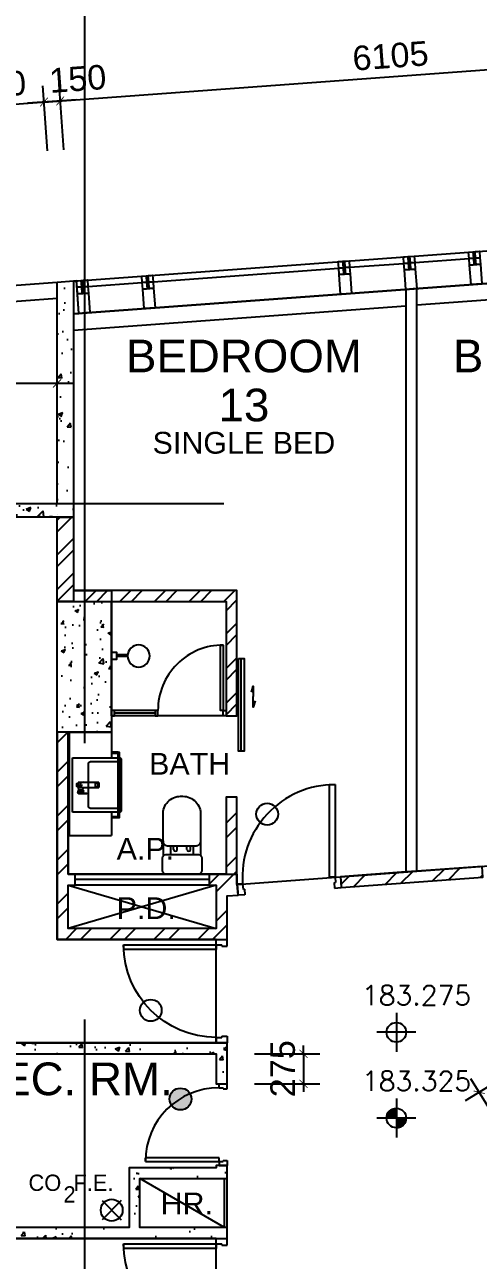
# Model space of a CAD drawing. Header units: millimetres. Extents: x -1214 to 71105, y 7230 to 56309.
# Drawn here: x 18453 to 22615, y 28500 to 39846 of the extents above; entities that cross this region are included whole.
import ezdxf
from ezdxf.enums import TextEntityAlignment as Align

# ---------------------------------------------------------------- set-up
doc = ezdxf.new("R2010")
doc.units = ezdxf.units.MM
doc.header["$MEASUREMENT"] = 0
doc.linetypes.add('CENTERX2', pattern=[101.6, 63.5, -12.7, 12.7, -12.7])
doc.layers.get('0').update_dxf_attribs({"color": 8})
doc.layers.get('Defpoints').update_dxf_attribs({"color": 8})
for name, color, linetype in [('CANOPY', 8, 'Continuous'), ('Default', 8, 'Continuous'), ('DLN032__', 8, 'Continuous'), ('DLN315__', 8, 'Continuous'), ('Door', 8, 'Continuous'), ('Dry Wall', 8, 'Continuous'), ('FS', 8, 'Continuous'), ('FSD', 8, 'Continuous'), ('GBP A.P.', 8, 'Continuous'), ('GBP Dim', 8, 'Continuous'), ('GBP Text 200', 8, 'Continuous'), ('GBP Text 250', 8, 'Continuous'), ('grid', 8, 'CENTERX2'), ('hatch', 8, 'Continuous'), ('Kerb', 8, 'Continuous'), ('LEVEL', 8, 'Continuous'), ('LP-Furn built-in', 8, 'Continuous'), ('LP-Furn built-in 2', 8, 'Continuous'), ('LP-Sanitary', 8, 'Continuous'), ('PD', 8, 'Continuous'), ('PD DOOR', 8, 'Continuous'), ('STAIR', 8, 'Continuous'), ('TEXT', 8, 'Continuous'), ('WALL-NEW', 8, 'Continuous'), ('WALL-STRUCTURE', 8, 'Continuous'), ('WINDOW', 8, 'Continuous'), ('WINDOW-MULLION', 8, 'Continuous'), ('zzz-room mix', 8, 'Continuous')]:
    doc.layers.add(name, color=color, linetype=linetype)
doc.layers.add('LP-Nonplot', color=8, linetype='Continuous', plot=False)
doc.styles.add('BH', font='arial.ttf')
doc.styles.add('ROMANS', font='romans.shx')
doc.styles.add('SWIS721LT750', font='swissl.ttf')
doc.dimstyles.new('200 GBP', dxfattribs={"dimscale": 1.5, "dimtxt": 150, "dimasz": 50, "dimexe": 100, "dimexo": 50, "dimgap": 50, "dimtad": 1, "dimdec": 0, "dimzin": 0, "dimdsep": 46, "dimtxsty": 'BH', "dimblk": 'ARCHTICK', "dimcen": 0.09, "dimdle": 100, "dimclrd": 9, "dimclre": 9, "dimclrt": 1, "dimadec": 0, "dimazin": 0, "dimtfac": 1, "dimtdec": 0, "dimtix": 1, "dimtmove": 2, "dimatfit": 3, "dimldrblk": 'ARCHTICK', "dimfxl": 300, "dimfxlon": 1, "dimtolj": 1, "dimtzin": 0, "dimarcsym": 0})
pattern_1 = [(45, (2890.7, 16720.07), (-202.0558, 202.0558), []), (45, (3025.4, 16720.07), (-202.0558, 202.0558), [])]

# ---------------------------------------------------------------- blocks, each defined once
blk = doc.blocks.new('DR1CR2')
at = {"layer": 'Door'}
for p, q in [((-50, 0), (-50, -50)), ((-50, 0), (0, 0)), ((0, 0), (0, -75)), ((-62.5, -50), (-50, -50)), ((-62.5, -50), (-62.5, -100)), ((-62.5, -100), (0, -100)), ((0, -75), (0, -100))]:
    blk.add_line(p, q, dxfattribs=at)
blk = doc.blocks.new('DR1CL2')
at = {"layer": 'Door'}
for p, q in [((50, 0), (0, 0)), ((0, 0), (0, -75)), ((50, 0), (50, -50)), ((0, -75), (0, -100)), ((62.5, -100), (0, -100)), ((62.5, -50), (50, -50)), ((62.5, -50), (62.5, -100))]:
    blk.add_line(p, q, dxfattribs=at)
blk = doc.blocks.new('DR1CD')
at = {"layer": 'Door'}
for p, q in [((0, 1), (45, 1)), ((0, 1), (0, 0)), ((45, 0), (45, 1)), ((0, 0), (45, 0))]:
    blk.add_line(p, q, dxfattribs=at)
blk = doc.blocks.new('DR1CM')
at = {"layer": 'Door'}
blk.add_arc((0, 0), 1, 0, 90, dxfattribs=at)
blk = doc.blocks.new('ELEX')
at = {"layer": 'DLN032__'}
for p, q in [((0, 0.5), (0, -0.5)), ((0.5, 0), (-0.5, 0))]:
    blk.add_line(p, q, dxfattribs=at)
blk.add_circle((0, 0), 0.25, dxfattribs=at)
at = {"layer": 'DLN032__', "style": 'ROMANS'}
blk.add_attdef('ELEX', (0.257, 0.354), '', height=0.5, dxfattribs=at)
blk = doc.blocks.new('door')
at = {"layer": 'DLN315__', "xscale": -915, "yscale": 915, "zscale": 915, "rotation": 4.0455638838921e-10}
blk.add_blockref('DR1CM', (3736, 37037), dxfattribs=at)
at = {"layer": 'DLN315__', "xscale": -1, "yscale": 915}
blk.add_blockref('DR1CD', (3736, 37037), dxfattribs=at)
at = {"layer": 'DLN315__', "xscale": -1}
for name, p in [('DR1CR2', (2771, 37037)), ('DR1CL2', (3786, 37037))]:
    blk.add_blockref(name, p, dxfattribs=at)
blk = doc.blocks.new('pln_toilet')
for p, q in [((-170, -306), (-170, -172)), ((-78, -227), (-78, -256)), ((-45, -227), (-45, -256)), ((45, -227), (45, -256)), ((78, -227), (78, -256)), ((175, -306), (175, -165))]:
    blk.add_line(p, q)
for points in [[(180, -30), (180, -149, -0.414214), (150, -179), (-150, -179, -0.414214), (-180, -149), (-180, -30, -0.414214), (-150, 0), (150, 0, -0.414214)], [(175, -306), (175, -545, -0.424695), (14, -715), (-8, -715, -0.423698), (-170, -545), (-170, -306, -0.414214), (-120, -256), (125, -256, -0.414214)]]:
    blk.add_lwpolyline(points, format="xyb", close=True)
for points in [[(-102, -256), (-102, -179)], [(103, -179), (103, -256)]]:
    blk.add_lwpolyline(points)
for centre in [(-62, -227), (61, -227)]:
    blk.add_arc(centre, 16.6, 0, 180)
blk = doc.blocks.new('SEANNOT_GROUP2')
at = {"layer": 'Default'}
blk.add_line((82, 351), (82, 318), dxfattribs=at)
blk = doc.blocks.new('SEANNOT_GROUP3')
at = {"layer": 'Default'}
blk.add_line((100, 335), (64, 335), dxfattribs=at)
blk = doc.blocks.new('ghtfdgd')
at = {"layer": 'LP-Sanitary'}
for p, q in [((79214, -115040), (79218, -114995)), ((79217, -115028), (79214, -115040)), ((79217, -115040), (79214, -115040)), ((79216, -115019), (79216, -115006)), ((79216, -115006), (79217, -115006)), ((79220, -114995), (79217, -115028)), ((79217, -115184), (79217, -115028)), ((79220, -114995), (79218, -114995)), ((79219, -115183), (79220, -114995)), ((79261, -114995), (79220, -114995)), ((79231, -114979), (79250, -114979)), ((79231, -114994), (79231, -114980)), ((79250, -114994), (79231, -114994)), ((79239, -114994), (79239, -114995)), ((79242, -114995), (79242, -114994)), ((79251, -114980), (79251, -114994)), ((79263, -114995), (79261, -114995)), ((79261, -114995), (79262, -115183)), ((79264, -115028), (79261, -114995)), ((79263, -114995), (79289, -114997)), ((79263, -114995), (79267, -115040)), ((79264, -115028), (79267, -115040)), ((79264, -115028), (79264, -115184)), ((79267, -115040), (79264, -115040)), ((79289, -115038), (79267, -115040)), ((79289, -115038), (79289, -114997)), ((79291, -115009), (79291, -115001)), ((79291, -115010), (79291, -115009)), ((79311, -115018), (79291, -115010)), ((79291, -115044), (79291, -115010)), ((79291, -115010), (79291, -115010)), ((79291, -115010), (79310, -115019)), ((79291, -115010), (79291, -115010)), ((79291, -115010), (79291, -115010)), ((79291, -115010), (79291, -115044)), ((79291, -115044), (79310, -115036)), ((79291, -115045), (79311, -115037)), ((79291, -115045), (79291, -115044)), ((79310, -115019), (79311, -115019)), ((79310, -115036), (79311, -115036)), ((79311, -115018), (79315, -115009)), ((79311, -115019), (79311, -115027)), ((79311, -115036), (79311, -115027)), ((79315, -115011), (79314, -115020)), ((79314, -115020), (79314, -115020)), ((79317, -115050), (79314, -115020)), ((79314, -115029), (79314, -115021)), ((79314, -115021), (79317, -115051)), ((79314, -115029), (79314, -115037)), ((79314, -115037), (79317, -115075)), ((79314, -115037), (79317, -115076)), ((79315, -115011), (79317, -115050)), ((79318, -115050), (79316, -115011)), ((79317, -115003), (79319, -114997)), ((79319, -115045), (79317, -115003)), ((79317, -115050), (79317, -115050)), ((79317, -115051), (79317, -115063)), ((79319, -115051), (79318, -115050)), ((79318, -115052), (79319, -115052)), ((79318, -115063), (79318, -115052)), ((79319, -114997), (79319, -114997)), ((79319, -114997), (79319, -114998)), ((79319, -114998), (79319, -114997)), ((79319, -114998), (79319, -115045)), ((79319, -115045), (79319, -115051)), ((79319, -115075), (79319, -115052)), ((79320, -115045), (79320, -114998)), ((79320, -115052), (79320, -115045)), ((79320, -115052), (79320, -115074)), ((79320, -115052), (79320, -115052)), ((79225, -115155), (79225, -115173)), ((79255, -115154), (79226, -115154)), ((79255, -115154), (79226, -115154)), ((79256, -115173), (79256, -115155)), ((79317, -115075), (79317, -115063)), ((79318, -115063), (79318, -115075)), ((79318, -115075), (79319, -115075)), ((79318, -115076), (79319, -115075)), ((79320, -115074), (79320, -115075)), ((79219, -115183), (79217, -115184)), ((79217, -115184), (79264, -115184)), ((79262, -115183), (79219, -115183)), ((79226, -115174), (79255, -115174)), ((79262, -115183), (79264, -115184))]:
    blk.add_line(p, q, dxfattribs=at)
for centre, radius, start, end in [((79241, -115019), 25, 180, 185.7425), ((79231, -114980), 0.5, 90, 180), ((79231, -114994), 0.5, 180, 270), ((79250, -114980), 0.5, 0, 90), ((79250, -114994), 0.5, 270, 0), ((79280, -115017), 20, 56.8024, 65.1654), ((79280, -115017), 20, 294.8346, 301.6128), ((79530, -115308), 390, 125.9264, 127.8836), ((79511, -115283), 358, 125.8498, 127.9825), ((79291, -115001), 0.2, 127.8526, 180), ((79227, -108854), 6156, 270.5945, 270.8156), ((79234, -109870), 5140, 270.6358, 270.8997), ((79288, -115010), 2.67, 3.1953, 9.3367), ((79291, -115045), 0.2, 180.014, 293.047), ((79302, -114993), 0.28, 69.6864, 135.2011), ((79320, -114997), 23.1, 247.1252, 247.4995), ((79339, -115104), 73.6, 112.7571, 112.8748), ((79312, -115021), 1.23, 6.0946, 11.5159), ((79309, -115037), 4.84, 5.245, 7.1928), ((79311, -115037), 2.83, 5.6454, 8.8147), ((79314, -115009), 0.822, 12.8215, 37.3786), ((79315, -115011), 2.53, 77.4972, 90.7881), ((79315, -115009), 0.509, 38.0096, 78.4052), ((84763, -116562), 5665, 164.0221, 164.0885), ((79314, -115010), 2.18, 358.6743, 36.2852), ((79318, -115051), 0.54, 62.2217, 149.6873), ((79305, -115051), 11.9, 359.6229, 2.1624), ((79317, -115050), 0.738, 359.2113, 2.9985), ((79316, -115050), 2.38, 342.3129, 353.972), ((79318, -114998), 0.689, 55.9542, 80.1325), ((79319, -114998), 0.8, 0.0065, 61.4767), ((79319, -115052), 0.688, 1.5121, 63.734), ((79313, -115075), 4.12, 356.1198, 1.3814), ((79318, -115075), 0.494, 177.6992, 295.8531), ((79319, -115075), 0.938, 181.0891, 220.2205), ((79319, -115075), 0.786, 294.1963, 0.4917)]:
    blk.add_arc(centre, radius, start, end, dxfattribs=at)
for centre, major_axis, ratio, start_param, end_param in [((79291, -115001), (0.123, -0.158), 0.834595, 2.099205, 3.141593), ((79291, -115001), (0.123, -0.158), 0.834595, 3.141593, 3.165459), ((79291, -115001), (0.2, 0), 0.870233, 1.308042, 3.141593), ((79291, -115009), (0.2, 0), 0.870251, 1.333095, 3.141593), ((79291, -115010), (0.077, 0.836), 0.04975, 4.217846, 5.325586), ((79291, -115010), (0.2, 0), 0.5, 3.141593, 4.712389), ((79291, -115044), (-0.077, 0.836), 0.04975, 2.065339, 3.17308), ((79291, -115044), (0.2, 0), 0.5, 3.141593, 4.712389), ((79302, -114993), (0.117, -0.162), 0.844851, 2.109561, 3.167674), ((79310, -115018), (-0.311, -0.737), 0.21898, 1.092037, 2.210933), ((79310, -115036), (-0.311, 0.737), 0.21898, 2.049556, 3.141593), ((79311, -115018), (-0.309, -0.738), 0.217421, 1.09135, 2.210755), ((79311, -115036), (-0.309, 0.738), 0.217421, 2.050243, 3.169648), ((79310, -115036), (-0.311, 0.737), 0.21898, 3.141593, 3.168451), ((79314, -115021), (-0.782, -0.167), 0.921627, 5.682069, 6.099643), ((79314, -115037), (0.793, 0.106), 0.789486, 3.026004, 3.133916), ((79314, -115021), (-0.794, -0.099), 0.898005, 5.760928, 6.175764), ((79314, -115037), (0.796, 0.077), 0.827125, 3.057559, 3.141593), ((79315, -115010), (0.173, 0.708), 0.018166, 0.444134, 0.918054), ((79315, -115010), (0.412, 0.321), 0.549065, 0.513637, 1.195391), ((79316, -115011), (-0.499, -0.026), 0.868619, 4.118709, 5.82428), ((79317, -115004), (0.961, -0.275), 0.902908, 1.271288, 1.565184), ((79318, -115051), (-0.5, -0.016), 0.857677, 4.139605, 5.842177), ((79318, -115051), (-0.5, -0.02), 0.273668, 4.356492, 6.23412), ((79318, -114998), (-0.211, -0.772), 0.117484, 2.694436, 3.141054), ((79318, -114998), (-0.382, -0.703), 0.237912, 2.705017, 3.14394), ((79319, -114998), (-0.8, 0), 0.876594, 3.141494, 4.164132), ((79319, -114998), (-0.382, -0.703), 0.237912, 2.705017, 3.141091), ((79319, -115045), (-0.8, 0), 0.876594, 3.141494, 4.164132), ((79226, -115155), (1, 0), 0.890286, 1.570796, 3.141593), ((79226, -115155), (-1, 0), 0.992546, 4.712389, 6.283185), ((79255, -115155), (1, 0), 0.890286, 0, 1.570796), ((79255, -115155), (-1, 0), 0.992546, 3.141593, 4.712389), ((79318, -115063), (-0.5, 0), 0.5, 0.054498, 1.448623), ((79318, -115075), (-0.494, 0.079), 0.969108, 0.192451, 2.070079), ((79226, -115173), (1, 0), 0.992546, 3.141593, 4.712389), ((79255, -115173), (1, 0), 0.992546, 4.712389, 6.283185)]:
    blk.add_ellipse(centre, major_axis=major_axis, ratio=ratio, start_param=start_param, end_param=end_param, dxfattribs=at)
for points, knots in [([(79291, -115001), (79291, -115001), (79291, -115001), (79291, -115001), (79291, -115001), (79291, -115001), (79291, -115002), (79291, -115003), (79291, -115004), (79291, -115005), (79291, -115006), (79291, -115008), (79291, -115009)], [0, 0, 0, 0, 0.02306, 0.02306, 0.02306, 0.115301, 0.115301, 0.115301, 0.484264, 0.484264, 0.484264, 1, 1, 1, 1]), ([(79291, -115010), (79291, -115010), (79291, -115010), (79291, -115010), (79291, -115010), (79291, -115010)], [0, 0, 0, 0, 0.5, 0.5, 1, 1, 1, 1]), ([(79302, -114993), (79302, -114993), (79302, -114993), (79303, -114993), (79305, -114994), (79308, -114994), (79310, -114995), (79313, -114996), (79316, -114997), (79319, -114997)], [0, 0, 0, 0, 0.051688, 0.051688, 0.051688, 0.494848, 0.494848, 0.494848, 1, 1, 1, 1]), ([(79314, -115020), (79314, -115020), (79313, -115020), (79313, -115020), (79313, -115019), (79313, -115019), (79312, -115019), (79312, -115018), (79311, -115018), (79311, -115018)], [0, 0, 0, 0, 0.25, 0.25, 0.5, 0.5, 0.75, 0.75, 1, 1, 1, 1]), ([(79311, -115019), (79311, -115019), (79311, -115019), (79312, -115019), (79312, -115020), (79313, -115020), (79313, -115020), (79313, -115021), (79313, -115021), (79313, -115021)], [0, 0, 0, 0, 0.25, 0.25, 0.5, 0.5, 0.75, 0.75, 1, 1, 1, 1]), ([(79311, -115036), (79311, -115036), (79311, -115036), (79312, -115036), (79312, -115036), (79313, -115036), (79313, -115036), (79313, -115036), (79313, -115037), (79313, -115037)], [0, 0, 0, 0, 0.25, 0.25, 0.5, 0.5, 0.75, 0.75, 1, 1, 1, 1]), ([(79311, -115037), (79311, -115036), (79311, -115036), (79312, -115036), (79312, -115036), (79312, -115036), (79313, -115036), (79313, -115036), (79313, -115036), (79313, -115036), (79313, -115036), (79313, -115037), (79313, -115037), (79313, -115037)], [0, 0, 0, 0, 0.124812, 0.2213171, 0.3092796, 0.3899271, 0.4711589, 0.5451559, 0.6166529, 0.6889172, 0.7974179, 0.8896188, 0.9816515, 0.9816515, 0.9816515, 0.9816515]), ([(79317, -115003), (79317, -115003), (79317, -115003), (79317, -115004), (79317, -115005), (79316, -115006), (79316, -115007), (79316, -115008), (79315, -115008), (79315, -115009)], [0, 0, 0, 0, 0.131954, 0.131954, 0.131954, 0.659772, 0.659772, 0.659772, 1, 1, 1, 1]), ([(79315, -115009), (79315, -115009), (79315, -115009), (79315, -115009), (79315, -115009), (79315, -115009), (79315, -115009), (79315, -115009)], [0, 0, 0, 0, 0.25, 0.25, 0.5, 0.5, 1, 1, 1, 1]), ([(79315, -115009), (79315, -115009), (79315, -115009), (79315, -115009), (79315, -115009), (79315, -115009)], [0, 0, 0, 0, 0.5, 0.5, 1, 1, 1, 1]), ([(79315, -115009), (79315, -115009), (79315, -115009), (79315, -115010), (79315, -115010), (79315, -115010), (79315, -115010), (79315, -115010), (79315, -115010), (79315, -115010), (79315, -115010), (79315, -115011), (79315, -115011), (79315, -115011)], [0, 0, 0, 0, 0.125, 0.125, 0.25, 0.25, 0.375, 0.375, 0.5, 0.5, 0.75, 0.75, 1, 1, 1, 1]), ([(79319, -114997), (79319, -114998), (79319, -114998), (79319, -114998), (79318, -114999), (79318, -115000), (79318, -115001), (79317, -115002), (79317, -115002), (79317, -115003)], [0, 0, 0, 0, 0.095324, 0.095324, 0.095324, 0.707603, 0.707603, 0.707603, 1, 1, 1, 1]), ([(79317, -115050), (79317, -115050), (79317, -115051), (79317, -115051), (79317, -115051), (79317, -115051), (79317, -115051), (79317, -115051)], [0, 0, 0, 0, 0.25, 0.25, 0.5, 0.5, 1, 1, 1, 1]), ([(79317, -115051), (79317, -115051), (79317, -115052), (79317, -115052), (79318, -115052), (79318, -115052)], [0, 0, 0, 0, 0.5, 0.5, 1, 1, 1, 1]), ([(79318, -115052), (79318, -115052), (79318, -115052), (79318, -115051), (79318, -115051), (79318, -115051), (79318, -115051), (79318, -115051), (79318, -115051), (79318, -115051)], [0, 0, 0, 0, 0.25, 0.25, 0.5, 0.5, 0.75, 0.75, 1, 1, 1, 1]), ([(79319, -115051), (79319, -115051), (79319, -115051), (79319, -115051), (79319, -115051), (79319, -115051), (79319, -115051), (79319, -115051), (79319, -115051), (79319, -115051), (79319, -115051), (79319, -115051), (79319, -115051), (79319, -115051), (79319, -115051), (79319, -115052), (79319, -115052), (79319, -115052), (79319, -115052), (79319, -115052), (79319, -115052), (79319, -115052), (79319, -115052), (79319, -115052), (79319, -115052), (79319, -115052), (79319, -115052), (79319, -115052), (79319, -115052), (79319, -115052), (79319, -115052)], [0, 0, 0, 0, 0.000034, 0.000034, 0.000034, 0.03445, 0.03445, 0.03445, 0.175251, 0.175251, 0.175251, 0.317196, 0.317196, 0.317196, 0.479622, 0.479622, 0.479622, 0.662074, 0.662074, 0.662074, 0.829132, 0.829132, 0.829132, 0.958486, 0.958486, 0.958486, 0.999966, 0.999966, 0.999966, 1, 1, 1, 1]), ([(79320, -115052), (79320, -115052), (79320, -115052), (79320, -115052), (79320, -115052), (79319, -115052), (79319, -115052), (79319, -115052), (79319, -115052), (79319, -115052)], [0, 0, 0, 0, 0.25, 0.25, 0.5, 0.5, 0.75, 0.75, 1, 1, 1, 1]), ([(79317, -115075), (79317, -115075), (79317, -115075), (79317, -115075), (79318, -115075), (79318, -115075)], [0, 0, 0, 0, 0.5, 0.5, 1, 1, 1, 1]), ([(79320, -115074), (79320, -115074), (79320, -115075), (79320, -115075), (79320, -115075), (79319, -115075), (79319, -115075), (79319, -115075), (79319, -115075), (79319, -115075)], [0, 0, 0, 0, 0.25, 0.25, 0.5, 0.5, 0.75, 0.75, 1, 1, 1, 1]), ([(79319, -115075), (79319, -115075), (79319, -115075), (79319, -115075), (79319, -115075), (79319, -115075), (79319, -115075), (79319, -115075), (79319, -115075), (79319, -115075), (79319, -115075), (79319, -115075), (79319, -115075), (79319, -115075), (79319, -115075), (79319, -115075), (79319, -115075), (79319, -115075), (79319, -115075)], [0.3296223, 0.3296223, 0.3296223, 0.3296223, 0.4796217, 0.4796217, 0.4796217, 0.6620737, 0.6620737, 0.6620737, 0.829132, 0.829132, 0.829132, 0.9584856, 0.9584856, 0.9584856, 0.9999655, 0.9999655, 0.9999655, 1, 1, 1, 1])]:
    blk.add_open_spline(points, degree=3, knots=knots, dxfattribs=at)
for points, degree in [([(79302, -114993), (79302, -114993), (79302, -114993), (79302, -114993)], 3), ([(79319, -114997), (79316, -114997), (79311, -114995), (79302, -114993)], 3), ([(79314, -115029), (79313, -115028), (79313, -115028), (79312, -115027), (79311, -115027), (79311, -115027)], 5), ([(79318, -115076), (79318, -115076), (79318, -115076), (79318, -115076)], 3)]:
    blk.add_open_spline(points, degree=degree, dxfattribs=at)
at = {"layer": 'LP-Nonplot'}
for name in ['SEANNOT_GROUP3', 'SEANNOT_GROUP2']:
    blk.add_blockref(name, (79159, -115352), dxfattribs=at)
blk = doc.blocks.new('SINK')
at = {"layer": 'LP-Sanitary'}
blk.add_line((-74937, -44774), (-75437, -44774), dxfattribs=at)
blk.add_lwpolyline([(-75437, -44774), (-75437, -45203, 0.414214), (-75417, -45223), (-74957, -45223, 0.414214), (-74937, -45203), (-74937, -44774)], format="xyb", dxfattribs=at)
blk.add_lwpolyline([(-75402, -44941), (-75402, -45183, 0.414117), (-75382, -45203), (-74992, -45203, 0.41431), (-74972, -45183), (-74972, -44941, 0.414117), (-74992, -44921), (-75382, -44921, 0.41431)], format="xyb", close=True, dxfattribs=at)
at = {"layer": 'LP-Furn built-in'}
blk.add_blockref('ghtfdgd', (-154427, 70168), dxfattribs=at)
blk = doc.blocks.new('pln_sink 1100x380')
at = {"ltscale": 1000}
for p, q in [((0, 0), (400, 0)), ((400, 0), (400, -235)), ((460, -185), (400, -185)), ((460, -195), (400, -195)), ((400, -735), (400, -950)), ((460, -777), (400, -777)), ((460, -787), (400, -787)), ((0, -950), (400, -950))]:
    blk.add_line(p, q, dxfattribs=at)
for points in [[(10, -950), (10, 0), (0, 0), (0, -950), (10, -950)], [(10, 0), (10, -950), (0, -950), (0, 0), (10, 0)]]:
    blk.add_lwpolyline(points, dxfattribs=at)
at = {"ltscale": 200}
blk.add_lwpolyline([(460, -185), (468, -185), (468, -787), (460, -787)], close=True, dxfattribs=at)
at = {"layer": 'LP-Furn built-in', "extrusion": (0, 0, -1), "zscale": -1, "rotation": 270}
blk.add_blockref('SINK', (44734, -75672), dxfattribs=at)
blk = doc.blocks.new('pln_shower head')
at = {"ltscale": 100}
for points in [[(101, 9), (200, 9)], [(101, -6), (200, -6)]]:
    blk.add_lwpolyline(points, dxfattribs=at)
at = {"ltscale": 0.5}
blk.add_lwpolyline([(248, 30), (248, -30), (200, -30), (200, 30)], close=True, dxfattribs=at)
at = {"ltscale": 100}
blk.add_circle((0, 0), 102, dxfattribs=at)
blk = doc.blocks.new('A$C65CE4B9A')
at = {"layer": 'grid', "ltscale": 200}
for p, q in [((-50000, 10500), (-50000, -20450)), ((-66500, 0), (0, 0)), ((-66500, -6750), (0, -6750))]:
    blk.add_line(p, q, dxfattribs=at)
blk = doc.blocks.new('_ArchTick')
at = {"color": 0, "const_width": 0.1}
blk.add_lwpolyline([(0.5, 0.5), (-0.5, -0.5)], dxfattribs=at)
blk = doc.blocks.new('*D76')
at = {"layer": 'Defpoints', "color": 0, "transparency": 16777216}
for p in [(14825, 36553), (14825, 35598), (18750, 35623)]:
    blk.add_point(p, dxfattribs=at)
at = {"layer": 'GBP Dim', "color": 9, "lineweight": -2, "transparency": 16777216}
for p, q in [((14825, 36103), (14825, 36703)), ((18750, 36103), (18750, 36703)), ((18900, 36553), (14675, 36553))]:
    blk.add_line(p, q, dxfattribs=at)
at = {"layer": 'GBP Dim', "color": 9, "lineweight": -2, "transparency": 16777216, "xscale": 75, "yscale": 75, "zscale": 75, "rotation": 180}
blk.add_blockref('_ArchTick', (14825, 36553), dxfattribs=at)
at = {"layer": 'GBP Dim', "color": 9, "lineweight": -2, "transparency": 16777216, "xscale": 75, "yscale": 75, "zscale": 75}
blk.add_blockref('_ArchTick', (18750, 36553), dxfattribs=at)
at = {"layer": 'GBP Dim', "transparency": 16777216, "insert": (16787, 36743), "char_height": 225, "attachment_point": 5, "style": 'BH'}
blk.add_mtext('\\A1;3925', dxfattribs=at)
blk = doc.blocks.new('*D80')
at = {"layer": 'Defpoints', "color": 0, "transparency": 16777216}
for p in [(23299, 30459), (24719, 28150), (24042, 27734)]:
    blk.add_point(p, dxfattribs=at)
at = {"layer": 'GBP Dim', "color": 9, "lineweight": -2, "transparency": 16777216}
for p, q in [((23006, 30278), (22495, 29964)), ((22544, 30170), (24121, 27606)), ((24426, 27970), (23915, 27655))]:
    blk.add_line(p, q, dxfattribs=at)
at = {"layer": 'GBP Dim', "color": 9, "lineweight": -2, "transparency": 16777216, "xscale": 75, "yscale": 75, "zscale": 75}
for p, rotation in [((22623, 30043), 121.5887666786611), ((24042, 27734), 301.5887666786611)]:
    blk.add_blockref('_ArchTick', p, dxfattribs=dict(at, rotation=rotation))
at = {"layer": 'GBP Dim', "transparency": 16777216, "insert": (23494, 28988), "char_height": 225, "attachment_point": 5, "rotation": 301.5888, "style": 'BH'}
blk.add_mtext('\\A1;2710', dxfattribs=at)
blk = doc.blocks.new('*D87')
at = {"layer": 'Defpoints', "color": 0, "transparency": 16777216}
for p in [(18629, 39136), (18761, 37332), (17764, 37259)]:
    blk.add_point(p, dxfattribs=at)
at = {"layer": 'GBP Dim', "color": 9, "lineweight": -2, "transparency": 16777216}
for p, q in [((18662, 38687), (18618, 39286)), ((17482, 39052), (18778, 39147)), ((17664, 38614), (17620, 39213))]:
    blk.add_line(p, q, dxfattribs=at)
at = {"layer": 'GBP Dim', "color": 9, "lineweight": -2, "transparency": 16777216, "xscale": 75, "yscale": 75, "zscale": 75}
for p, rotation in [((18629, 39136), 4.194182783265727), ((17631, 39063), 184.1941827832657)]:
    blk.add_blockref('_ArchTick', p, dxfattribs=dict(at, rotation=rotation))
at = {"layer": 'GBP Dim', "transparency": 16777216, "insert": (18116, 39289), "char_height": 225, "attachment_point": 5, "rotation": 4.1942, "style": 'BH'}
blk.add_mtext('\\A1;1000', dxfattribs=at)
blk = doc.blocks.new('*D88')
at = {"layer": 'Defpoints', "color": 0, "transparency": 16777216}
for p in [(24868, 39594), (24963, 38288), (18911, 37343)]:
    blk.add_point(p, dxfattribs=at)
at = {"layer": 'GBP Dim', "color": 9, "lineweight": -2, "transparency": 16777216}
for p, q in [((24901, 39145), (24857, 39743)), ((18629, 39136), (25017, 39605)), ((18812, 38698), (18768, 39297))]:
    blk.add_line(p, q, dxfattribs=at)
at = {"layer": 'GBP Dim', "color": 9, "lineweight": -2, "transparency": 16777216, "xscale": 75, "yscale": 75, "zscale": 75}
for p, rotation in [((24868, 39594), 4.194182783265727), ((18779, 39147), 184.1941827832657)]:
    blk.add_blockref('_ArchTick', p, dxfattribs=dict(at, rotation=rotation))
at = {"layer": 'GBP Dim', "transparency": 16777216, "insert": (21809, 39560), "char_height": 225, "attachment_point": 5, "rotation": 4.1942, "style": 'BH'}
blk.add_mtext('\\A1;6105', dxfattribs=at)
blk = doc.blocks.new('*D158')
at = {"layer": 'Defpoints', "color": 0, "transparency": 16777216}
for p in [(22000, 42790), (22000, 37921), (18825, 34550)]:
    blk.add_point(p, dxfattribs=at)
at = {"layer": 'GBP Dim', "color": 9, "lineweight": -2, "transparency": 16777216}
for p, q in [((18825, 42340), (18825, 42940)), ((22000, 42340), (22000, 42940)), ((18675, 42790), (22150, 42790))]:
    blk.add_line(p, q, dxfattribs=at)
at = {"layer": 'GBP Dim', "color": 9, "lineweight": -2, "transparency": 16777216, "xscale": 75, "yscale": 75, "zscale": 75, "rotation": 180}
blk.add_blockref('_ArchTick', (18825, 42790), dxfattribs=at)
at = {"layer": 'GBP Dim', "color": 9, "lineweight": -2, "transparency": 16777216, "xscale": 75, "yscale": 75, "zscale": 75}
blk.add_blockref('_ArchTick', (22000, 42790), dxfattribs=at)
at = {"layer": 'GBP Dim', "transparency": 16777216, "insert": (20413, 42980), "char_height": 225, "attachment_point": 5, "style": 'BH'}
blk.add_mtext('\\A1;3175', dxfattribs=at)
blk = doc.blocks.new('*D159')
at = {"layer": 'Defpoints', "color": 0, "transparency": 16777216}
for p in [(25000, 42790), (22000, 37921), (25000, 37639)]:
    blk.add_point(p, dxfattribs=at)
at = {"layer": 'GBP Dim', "color": 9, "lineweight": -2, "transparency": 16777216}
for p, q in [((22000, 42340), (22000, 42940)), ((25000, 42340), (25000, 42940)), ((21850, 42790), (25150, 42790))]:
    blk.add_line(p, q, dxfattribs=at)
at = {"layer": 'GBP Dim', "color": 9, "lineweight": -2, "transparency": 16777216, "xscale": 75, "yscale": 75, "zscale": 75, "rotation": 180}
blk.add_blockref('_ArchTick', (22000, 42790), dxfattribs=at)
at = {"layer": 'GBP Dim', "color": 9, "lineweight": -2, "transparency": 16777216, "xscale": 75, "yscale": 75, "zscale": 75}
blk.add_blockref('_ArchTick', (25000, 42790), dxfattribs=at)
at = {"layer": 'GBP Dim', "transparency": 16777216, "insert": (23500, 42980), "char_height": 225, "attachment_point": 5, "style": 'BH'}
blk.add_mtext('\\A1;3000', dxfattribs=at)
blk = doc.blocks.new('*D173')
at = {"layer": 'Defpoints', "color": 0, "transparency": 16777216}
for p in [(20310, 30396), (20310, 30121), (21011, 30121)]:
    blk.add_point(p, dxfattribs=at)
at = {"layer": 'GBP Dim', "color": 9, "lineweight": -2, "transparency": 16777216}
for p, q in [((21011, 30396), (21011, 30471)), ((20561, 30396), (21161, 30396)), ((21011, 30396), (21011, 30121)), ((20561, 30121), (21161, 30121)), ((21011, 30121), (21011, 30046))]:
    blk.add_line(p, q, dxfattribs=at)
at = {"layer": 'GBP Dim', "color": 9, "lineweight": -2, "transparency": 16777216, "xscale": 75, "yscale": 75, "zscale": 75}
for p, rotation in [((21011, 30396), 270), ((21011, 30121), 90)]:
    blk.add_blockref('_ArchTick', p, dxfattribs=dict(at, rotation=rotation))
at = {"layer": 'GBP Dim', "transparency": 16777216, "insert": (20821, 30259), "char_height": 225, "attachment_point": 5, "rotation": 90, "style": 'BH'}
blk.add_mtext('\\A1;275', dxfattribs=at)
blk = doc.blocks.new('CURTAIN WALL')
at = {"layer": 'WINDOW-MULLION', "ltscale": 100}
blk.add_line((-10, 300), (10, 300), dxfattribs=at)
for points in [[(-50, 300), (-10, 300), (-10, 240), (-50, 240), (-50, 300)], [(-50, 240), (-10, 240), (-10, 180), (-50, 180), (-50, 240)], [(10, 300), (50, 300), (50, 240), (10, 240), (10, 300)], [(10, 240), (50, 240), (50, 180), (10, 180), (10, 240)]]:
    blk.add_lwpolyline(points, dxfattribs=at)
at = {"layer": 'WINDOW-MULLION'}
blk.add_lwpolyline([(-50, 180), (50, 180), (50, 0), (-50, 0)], close=True, dxfattribs=at)
blk = doc.blocks.new('*D256')
at = {"layer": 'Defpoints', "color": 0, "transparency": 16777216}
for p in [(18629, 39136), (18761, 37332), (18911, 37343)]:
    blk.add_point(p, dxfattribs=at)
at = {"layer": 'GBP Dim', "color": 9, "lineweight": -2, "transparency": 16777216}
for p, q in [((18662, 38687), (18618, 39286)), ((18812, 38698), (18768, 39297)), ((18928, 39158), (18479, 39125))]:
    blk.add_line(p, q, dxfattribs=at)
at = {"layer": 'GBP Dim', "color": 9, "lineweight": -2, "transparency": 16777216, "xscale": 75, "yscale": 75, "zscale": 75}
for p, rotation in [((18629, 39136), 184.1941827854843), ((18779, 39147), 4.194182785484278)]:
    blk.add_blockref('_ArchTick', p, dxfattribs=dict(at, rotation=rotation))
at = {"layer": 'GBP Dim', "transparency": 16777216, "insert": (18939, 39349), "char_height": 225, "attachment_point": 5, "rotation": 4.1942, "style": 'BH'}
blk.add_mtext('\\A1;150', dxfattribs=at)

msp = doc.modelspace()

# ---------------------------------------------------------------- hatches: boundary and pattern name
at = {"layer": 'CANOPY'}
h = msp.add_hatch(dxfattribs=at)
h.set_pattern_fill('ANSI31', color=256, style=0)
h.set_pattern_definition([(45, (16872.6444, -3533.40317), (-0.08838834765, 0.08838834765), [])])
h.paths.add_polyline_path([(21953.2, 29806.1), (21863.2, 29806.1), (21863.2, 29716.1, 0.4142136)])
h.paths.add_polyline_path([(21863.2, 29896.1, 0.4142136), (21773.2, 29806.1), (21863.2, 29806.1)])
at = {"layer": 'FSD'}
h = msp.add_hatch(color=256, dxfattribs=at)
h.dxf.hatch_style = 1
edge = h.paths.add_edge_path()
edge.add_arc((19881.8, 29980.9), 100, 0, 360)
at = {"layer": 'hatch'}
h = msp.add_hatch(dxfattribs=at)
h.set_pattern_fill('AR-CONC', color=256, scale=60, style=0)
h.set_pattern_definition([(50, (-579051.98, 745630.23), (430.35611, -37.65128), [45, -495]), (355, (-579052, 745630.23), (-83.2508, 451.31528), [36, -396]), (100.4514, (-579016.1, 745627.1), (347.10563, 413.66373), [38.24411, -420.68527]), (46.1842, (-579052, 745750.23), (640.34463, -99.3114), [67.5, -742.5]), (96.6356, (-578998.6, 745741.96), (560.79762, 584.47072), [57.36617, -631.0278]), (351.1842, (-579052, 745750.23), (560.79717, 584.47116), [54, -594]), (21, (-578991.98, 745720.23), (358.14423, -241.57133), [45, -495]), (326, (-578992, 745720.23), (145.9892, 435.09003), [36, -396]), (71.4514, (-578962.13, 745700.1), (504.13358, 193.5183), [38.24411, -420.68527]), (37.5, (-579051.98, 745630.23), (7.295913, 199.736312), [0, -391.2, 0, -402, 0, -397.5]), (7.5, (-579051.98, 745630.23), (157.84172, 236.647027), [0, -229.2, 0, -382.2, 0, -151.5]), (327.5, (-579185.78, 745630.23), (320.293462, -13.532923), [0, -150, 0, -468, 0, -621]), (317.5, (-579245.78, 745630.23), (349.9117, 60.06299), [0, -195, 0, -310.8, 0, -441])])
h.paths.add_polyline_path([(18750, 37481.9), (18899.9, 37492.9), (18899.9, 35450), (18900, 35450), (18900, 35324.9), (18750, 35324.9), (17700, 35324.9), (17700, 35449.9), (18750, 35449.9)])
h = msp.add_hatch(dxfattribs=at)
h.set_pattern_fill('ANSI32', color=256, scale=600, style=0)
h.paths.add_polyline_path([(18750, 35325), (18900, 35325), (18900, 34550), (18750, 34550)])
h = msp.add_hatch(dxfattribs=at)
h.set_pattern_fill('ANSI32', color=256, scale=600, style=0)
h.set_pattern_definition([(45, (323672.64, -85897.09), (-159.09903, 159.09903), []), (45, (323778.7, -85897.09), (-159.09903, 159.09903), [])])
edge = h.paths.add_edge_path()
edge.add_line((18900, 34550), (20300, 34550))
edge.add_line((20300, 34550), (20300, 33500))
edge.add_line((20300, 33500), (20400, 33500))
edge.add_line((20400, 33500), (20400, 34650))
edge.add_line((20400, 34650), (18900, 34650))
edge.add_line((18900, 34650), (18900, 34550))
h = msp.add_hatch(dxfattribs=at)
h.set_pattern_fill('AR-CONC', color=256, scale=2, style=0)
h.set_pattern_definition([(50, (-576161.28, 762350.3), (364.36934, -31.87817), [38.1, -419.1]), (355, (-576161.28, 762350.3), (-70.48565, 382.11329), [30.48, -335.28]), (100.451, (-576130.9, 762347.65), (293.885, 350.23338), [32.38, -356.18]), (46.1842, (-576161.3, 762451.9), (542.15808, -84.08466), [57.15, -628.65]), (96.6356, (-576116.1, 762444.9), (474.80847, 494.8511), [48.57, -534.27]), (351.184, (-576161.3, 762451.9), (474.8092, 494.85024), [45.72, -502.92]), (21, (-576110.48, 762426.5), (303.22976, -204.53104), [38.1, -419.1]), (326, (-576110.48, 762426.5), (123.60406, 368.37593), [30.48, -335.28]), (71.4514, (-576085.2, 762409.46), (426.83298, 163.84572), [32.38, -356.18]), (37.5, (-576161.28, 762350.3), (6.177207, 169.110078), [0, -331.216, 0, -340.36, 0, -336.55]), (7.5, (-576161.28, 762350.3), (133.639325, 200.36115), [0, -194.056, 0, -323.596, 0, -128.27]), (327.5, (-576274.56, 762350.3), (271.18119, -11.457488), [0, -127, 0, -396.24, 0, -525.78]), (317.5, (-576325.36, 762350.3), (296.25836, 50.85298), [0, -165.1, 0, -263.144, 0, -373.38])])
h.paths.add_polyline_path([(19250, 33350), (18750, 33350), (18750, 34550), (19250, 34550)])
h = msp.add_hatch(dxfattribs=at)
h.set_pattern_fill('ANSI32', color=256, scale=30, style=0)
h.set_pattern_definition(pattern_1)
h.paths.add_polyline_path([(20300, 32046.2), (20145.3, 32046.2), (20145.3, 31946.2), (20210, 31946.2), (20210, 31546.2), (18850, 31546.2), (18850, 31946.2), (18914.8, 31946.2), (18914.8, 32046.2), (18850, 32046.2), (18850, 33350), (18750, 33350), (18750, 31446.2), (20310, 31446.2), (20310, 31845.4), (20409.9, 31852.7), (20402.5, 31952.5), (20400, 31952.3), (20400, 32751.9), (20300, 32751.9)])
h = msp.add_hatch(dxfattribs=at)
h.set_pattern_fill('ANSI32', color=256, scale=30, style=0)
h.set_pattern_definition(pattern_1)
h.paths.add_polyline_path([(22050, 32073.3), (21350, 32021.9), (21356.4, 31922.1), (22657.3, 32017.5), (22650, 32117.3), (22050, 32073.3)])
h = msp.add_hatch(dxfattribs=at)
h.set_pattern_fill('AR-CONC', color=256, scale=60, angle=0.00004, style=0)
h.set_pattern_definition([(50.00004, (323672.64, -85897.2), (430.35614, -37.65097), [45, -495]), (355.00004, (323672.64, -85897.2), (-83.2511, 451.3152), [36, -396]), (100.45149, (323708.5, -85900.32), (347.105, 413.66425), [38.2441, -420.68527]), (46.18424, (323672.64, -85777.2), (640.3449, -99.3111), [67.5, -742.5]), (96.63568, (323726, -85785.46), (560.7967, 584.4716), [57.3662, -631.0283]), (351.1842, (323672.64, -85777.2), (560.7967, 584.4716), [54, -594]), (21.00004, (323732.64, -85807.2), (358.1444, -241.57107), [45, -495]), (326.00004, (323732.64, -85807.2), (145.9889, 435.09013), [36, -396]), (71.45149, (323762.5, -85827.3), (504.1333, 193.51906), [38.2441, -420.68527]), (37.50004, (323672.64, -85897.19), (7.29577, 199.73632), [0, -391.2, 0, -402, 0, -397.5]), (7.50004, (323672.64, -85897.19), (157.84155, 236.64714), [0, -229.2, 0, -382.2, 0, -151.5]), (327.50004, (323538.84, -85897.19), (320.29347, -13.53269), [0, -150, 0, -468, 0, -621]), (317.50004, (323478.84, -85897.19), (349.91166, 60.06324), [0, -195, 0, -310.8, 0, -441])])
h.paths.add_polyline_path([(20310, 30496.2), (17575, 30496.2), (17575, 30596.2), (17475, 30596.2), (17475, 28800), (17312.5, 28800), (17312.5, 28700), (20310, 28700), (20310, 28800), (17575, 28800), (17575, 30396.2), (20210, 30396.2), (20213.8, 30121.2), (20313.8, 30121.2)])
h = msp.add_hatch(dxfattribs=at)
h.set_pattern_fill('AR-CONC', color=256, scale=50, style=0)
h.set_pattern_definition([(50, (323672.64, -85897.1), (358.6301, -31.37607), [37.5, -412.5]), (355, (323672.64, -85897.1), (-69.37567, 376.09607), [30, -330]), (100.45144, (323702.53, -85899.7), (289.25442, 344.72), [31.8701, -350.57106]), (46.1842, (323672.64, -85797.1), (533.62067, -82.75964), [56.25, -618.75]), (96.63564, (323717.1, -85804), (467.331, 487.0593), [47.8052, -525.8569]), (351.18416, (323672.64, -85797.1), (467.331, 487.0593), [45, -495]), (21, (323722.64, -85822.1), (298.45353, -201.30945), [37.5, -412.5]), (326, (323722.64, -85822.1), (121.65767, 362.57502), [30, -330]), (71.45144, (323747.5, -85838.86), (420.1112, 161.26558), [31.8701, -350.57106]), (37.5, (323672.64, -85897.09), (6.07993, 166.446927), [0, -326, 0, -335, 0, -331.25]), (7.5, (323672.64, -85897.09), (131.53477, 197.20586), [0, -191, 0, -318.5, 0, -126.25]), (327.5, (323561.14, -85897.09), (266.91122, -11.277436), [0, -125, 0, -390, 0, -517.5]), (317.5, (323511.14, -85897.09), (291.59308, 50.05249), [0, -162.5, 0, -259, 0, -367.5])])
h.paths.add_polyline_path([(20313.8, 29371.2), (20213.8, 29371.2), (20210, 29350), (19410, 29350), (19410, 28800), (19510, 28800), (19510, 29250), (20310, 29250)])

# ---------------------------------------------------------------- linework, layer by layer
at = {"layer": 'Door'}
msp.add_lwpolyline([(21300.1, 32868.3, 0.4358202), (20452.4, 31956.1)], format="xyb", dxfattribs=at)
msp.add_lwpolyline([(21300.1, 32868.3), (21300.1, 32018.3), (21250.1, 32018.3), (21250.1, 32868.3), (21300.1, 32868.3)], dxfattribs=at)
at = {"layer": 'Dry Wall'}
msp.add_lwpolyline([(21950, 32065.9), (22050, 32073.3), (22050, 37423.1), (21950, 37415.7)], close=True, dxfattribs=at)
at = {"layer": 'FS'}
for points in [[(20285, 28800), (19510, 29250)], [(20285, 28800), (20285, 29250)], [(20310, 28800), (20310, 29250)]]:
    msp.add_lwpolyline(points, dxfattribs=at)
at = {"layer": 'FSD'}
for points in [[(19339.1, 29048.5), (19162.3, 28871.7)], [(19162.3, 29048.5), (19339.1, 28871.7)]]:
    msp.add_lwpolyline(points, dxfattribs=at)
for centre in [(20677.5, 32596.9), (19609, 30795.1), (19881.8, 29980.9), (19250.7, 28960.1)]:
    msp.add_circle(centre, 100, dxfattribs=at)
at = {"layer": 'Kerb'}
for points in [[(22050, 37272.6), (24950, 37485.3)], [(18899.6, 37041.6), (21950, 37265.3)]]:
    msp.add_lwpolyline(points, dxfattribs=at)
at = {"layer": 'LP-Furn built-in 2'}
msp.add_lwpolyline([(20415.1, 34025), (20465.1, 34025), (20465.1, 33175), (20415.1, 33175)], close=True, dxfattribs=at)
for points in [[(20440.1, 33175), (20440.1, 34025)], [(20532.8, 33715.8), (20550, 33773.4), (20550, 33676.1)], [(20567.2, 33636.4), (20550, 33578.8), (20550, 33676.1)]]:
    msp.add_lwpolyline(points, dxfattribs=at)
at = {"layer": 'LP-Sanitary'}
for points in [[(19250, 33501.9), (19250, 34550), (20300, 34550), (20300, 33551.9)], [(19650, 33550), (19250, 33550), (19250, 33550)], [(19275, 33550), (19250, 33550), (19250, 33500), (19275, 33500), (19275, 33550)], [(19650, 33500), (19250, 33500), (19250, 33525)], [(19650, 33525), (19275, 33525)], [(19675, 33525), (19675, 33525)], [(20300.5, 33500), (19675, 33500)]]:
    msp.add_lwpolyline(points, dxfattribs=at)
msp.add_lwpolyline([(20275, 34150, 0.4142136), (19675, 33550)], format="xyb", dxfattribs=at)
for points in [[(20250, 34150), (20275, 34150), (20275, 33550), (20250, 33550)], [(19675, 33550), (19650, 33550), (19650, 33500), (19675, 33500)], [(20275, 33550), (20300, 33550), (20300, 33500), (20275, 33500)]]:
    msp.add_lwpolyline(points, close=True, dxfattribs=at)
at = {"layer": 'PD'}
for points in [[(20145.3, 32046.2), (18914.8, 32046.2)], [(20145.3, 31946.2), (18914.8, 31946.2)]]:
    msp.add_lwpolyline(points, dxfattribs=at)
at = {"layer": 'PD', "ltscale": 20}
for points in [[(20210, 31946.2), (18850, 31546.2)], [(18850, 31946.2), (20210, 31546.2)]]:
    msp.add_lwpolyline(points, dxfattribs=at)
at = {"layer": 'PD DOOR'}
msp.add_lwpolyline([(20145.3, 31996.3), (18914.8, 31996.2)], dxfattribs=at)
at = {"layer": 'STAIR'}
msp.add_lwpolyline([(18750, 35350), (18750, 35350)], dxfattribs=at)
at = {"layer": 'WALL-NEW'}
for points in [[(18750, 37481.9), (18899.9, 37492.9), (18899.9, 35450), (18900, 35450), (18900, 35324.9), (18750, 35324.9), (18750, 35324.9), (17700, 35324.9), (17700, 35449.9), (18750, 35449.9), (18750, 37481.9)], [(18750, 37331.5), (17763.7, 37259.2), (17752.7, 37408.8), (18750, 37481.9)], [(18900, 34550), (20300, 34550), (20300, 33500), (20400, 33500), (20400, 34650), (18900, 34650), (18900, 34550)], [(20300, 32046.2), (20145.3, 32046.2), (20145.3, 31946.2), (20210, 31946.2), (20210, 31546.2), (18850, 31546.2), (18850, 31946.2), (18914.8, 31946.2), (18914.8, 32046.2), (18850, 32046.2), (18850, 33350), (18750, 33350), (18750, 31446.2), (20310, 31446.2), (20310, 31845.4), (20409.9, 31852.7), (20402.5, 31952.5), (20400, 31952.3), (20400, 32751.9), (20300, 32751.9), (20300, 32046.2)], [(18850, 31946.2), (18850, 31945.9)], [(17475, 30496.2), (17475, 28700), (20310, 28700), (20310, 28700), (20310, 28700), (20310, 28800), (19510, 28800), (19510, 29250), (20310, 29250), (20310, 29371.2), (20210, 29371.2), (20210, 29350), (19410, 29350), (19410, 28800), (17575, 28800), (17575, 30396.2), (20210, 30396.2), (20210, 30121.2), (20310, 30121.2), (20310, 30496.2), (17575, 30496.2), (17575, 30496.2), (17475, 30496.2)]]:
    msp.add_lwpolyline(points, dxfattribs=at)
for points in [[(18750, 35325), (18900, 35325), (18900, 34550), (18750, 34550)], [(21950, 32065.9), (21350, 32021.9), (21356.4, 31922.1), (22657.3, 32017.5), (22650, 32117.3), (22050, 32073.3), (22050, 32073.3), (21950, 32065.9)]]:
    msp.add_lwpolyline(points, close=True, dxfattribs=at)
at = {"layer": 'WALL-STRUCTURE'}
msp.add_lwpolyline([(19250, 33350), (18750, 33350), (18750, 34550), (19250, 34550)], close=True, dxfattribs=at)
at = {"layer": 'WINDOW'}
for points in [[(18899.9, 37492.8), (24988, 37939.3), (24951.5, 38437.9), (27931.4, 38656.4), (27968, 38157.8), (46152.6, 39491.3), (48931.5, 39695), (48968, 39196.5), (52027.9, 39420.9)], [(18899.9, 37192), (25153.7, 37650.6), (25117.2, 38149.3), (27809.7, 38346.8), (27846.3, 37848.1), (46174.5, 39192.1), (46174.5, 39192.1), (48813.1, 39385.5), (48849.7, 38887), (52050, 39121.8)], [(22032.3, 37662.3), (22531, 37698.9)], [(19630.7, 37486.2), (21334.2, 37611.1)], [(21433.9, 37618.5), (21932.6, 37655)], [(19032, 37442.3), (19531, 37478.9)]]:
    msp.add_lwpolyline(points, dxfattribs=at)
at = {"layer": 'WINDOW-MULLION'}
msp.add_lwpolyline([(18899.9, 37192), (18949.8, 37195.6), (18927.9, 37494.8), (18899.9, 37492.8), (18899.9, 37192)], dxfattribs=at)
at = {"layer": 'zzz-room mix'}
msp.add_lwpolyline([(25153.7, 37650.6), (18899.9, 37192), (18900, 34650), (19250, 34650), (19250, 33350), (18850, 33350), (18850, 32046.2), (20300, 32046.2), (20400, 32046.2), (20400, 31952.3), (24450, 32249.3)], dxfattribs=at)
for points in [[(14825, 33350), (14825, 31521.2), (14800, 31521.2), (14800, 29300), (15100, 29300), (15100, 29400), (17475, 29400), (17475, 30496.2), (20210, 30496.2), (20210, 31446.2), (18750, 31446.2), (18750, 35325), (14825, 35325), (14825, 34350), (15200, 34350), (15200, 33350), (14825, 33350)], [(13350, 24425), (17250, 24425), (17250, 27100), (20210, 27100), (20210, 28700), (17475, 28700), (17475, 29300), (15200, 29300), (15200, 28600), (14700, 28600), (14700, 31521.2), (13125, 31521.2), (13125, 24650), (13350, 24650)]]:
    msp.add_lwpolyline(points, close=True, dxfattribs=at)

# ---------------------------------------------------------------- block references
at = {"layer": 'DLN032__'}
ref = msp.add_blockref('ELEX', (21863.2, 30593.4), dxfattribs=dict(at, xscale=360, yscale=360, zscale=360))
ref.add_attrib('ELEX', '183.275', (21547, 30843.2), dxfattribs={"layer": 'LEVEL', "height": 180, "rotation": 360, "style": 'ROMANS'})
ref = msp.add_blockref('ELEX', (21863.2, 29806.1), dxfattribs=dict(at, xscale=360, yscale=360, zscale=360))
ref.add_attrib('ELEX', '183.325', (21547, 30055.9), dxfattribs={"layer": 'LEVEL', "height": 180, "rotation": 360, "style": 'ROMANS'})
at = {"layer": 'Door'}
for p, rotation in [((21350, 32021.9), 4.194154122729267), ((20210, 28700), 89.99995837853474)]:
    msp.add_blockref('DR1CR2', p, dxfattribs=dict(at, rotation=rotation))
at = {"layer": 'Door', "extrusion": (0, 0, -1), "zscale": -1, "rotation": 355.8058458772707}
msp.add_blockref('DR1CR2', (-20402.5, 31952.5), dxfattribs=at)
at = {"layer": 'Door', "xscale": -1, "rotation": 90.00004162146521}
for name, p in [('DR1CL2', (20210, 31446.2)), ('DR1CR2', (20210, 30496.2))]:
    msp.add_blockref(name, p, dxfattribs=at)
at = {"layer": 'Door'}
for name, p, xscale, yscale, zscale, rotation in [('DR1CD', (20210, 31396.2), -0.9289617487231859, 850.0000000009313, 0.9289617486358744, 90.00004163064644), ('DR1CM', (20210, 31396.2), -850.0000000011556, 850.0000000009313, 850.0000000009968, 90.00004162684844), ('door', (47603.1, 32168.7), -0.7389162559995516, 0.7389162559993565, 0.7389162561866918, 90.00004163195956), ('DR1CD', (20210, 28650), -0.9289617487231859, 850.0000000009313, 0.9289617486358744, 90.00004163064644), ('DR1CM', (20210, 28650), -850.0000000011556, 850.0000000009313, 850.0000000009968, 90.00004162684844)]:
    msp.add_blockref(name, p, dxfattribs=dict(at, xscale=xscale, yscale=yscale, zscale=zscale, rotation=rotation))
at = {"layer": 'LP-Sanitary', "xscale": -1, "rotation": 359.9999084461166}
msp.add_blockref('pln_shower head', (19498, 34050), dxfattribs=at)
at = {"layer": 'LP-Sanitary'}
msp.add_blockref('pln_sink 1100x380', (18850, 33350), dxfattribs=at)
at = {"layer": 'LP-Sanitary', "rotation": 180}
msp.add_blockref('pln_toilet', (19896.6, 32046.2), dxfattribs=at)
at = {"layer": 'WALL-NEW'}
msp.add_blockref('A$C65CE4B9A', (69000, 35449.9), dxfattribs=at)
at = {"layer": 'WINDOW-MULLION', "rotation": 4.194182774193861}
for p in [(21401.6, 37375.4), (22000, 37419.3), (22598.4, 37463.2), (18999.7, 37199.3), (19598.4, 37243.2)]:
    msp.add_blockref('CURTAIN WALL', p, dxfattribs=at)

# ---------------------------------------------------------------- texts
at = {"layer": 'FSD', "char_height": 150, "width": 1512.981, "attachment_point": 7, "style": 'SWIS721LT750'}
for s, insert in [('{\\fUnivers|b0|i0|c0|p34;CO  F.E.}', (18487.2, 29134.8)), ('{\\fUnivers|b0|i0|c0|p34;2}', (18807.8, 29029.6))]:
    msp.add_mtext(s, dxfattribs=dict(at, insert=insert))
at = {"layer": 'GBP A.P.', "style": 'BH'}
msp.add_text('A.P.', height=200, rotation=0.00004, dxfattribs=at).set_placement((19560, 32179.1), align=Align.CENTER)
at = {"layer": 'GBP Text 200', "style": 'BH'}
for s, p in [('SINGLE BED', (20464.3, 35907.2)), ('BATH', (19966.4, 32959.1))]:
    msp.add_text(s, height=200, dxfattribs=at).set_placement(p, align=Align.CENTER)
at = {"layer": 'GBP Text 250', "style": 'BH'}
for s, p in [('BEDROOM', (20464.3, 36654.3)), ('BEDROOM', (23464.3, 36654.3)), ('13', (20464.3, 36204.3)), ('ELEC. RM.', (18762.8, 30016.1))]:
    msp.add_text(s, height=300, dxfattribs=at).set_placement(p, align=Align.CENTER)
at = {"layer": 'TEXT', "style": 'BH'}
msp.add_text('P.D.', height=200, rotation=0.00004, dxfattribs=at).set_placement((19567.9, 31633.2), align=Align.CENTER)
msp.add_text('HR.', height=200, rotation=0.00004, dxfattribs=at).set_placement((19699, 28920.9))

# ---------------------------------------------------------------- dimensions: what is measured, and where the dimension line sits
at = {"layer": 'GBP Dim'}
for base, p1, p2, override, picture, middle in [((22000, 42790.4), (18825.4, 34550), (22000, 37921), {"dimclrt": 256, "dimfxl": 300, "dimfxlon": 1}, '*D158', (20412.7, 42980.4)), ((25000, 42790.4), (22000, 37921), (25000, 37639.3), {"dimclrt": 256, "dimfxl": 300, "dimfxlon": 1}, '*D159', (23500, 42980.4)), ((14825, 36552.7), (18750, 35623.1), (14825, 35598.1), {"dimclrt": 256}, '*D76', (16787.5, 36742.6))]:
    dim = msp.add_linear_dim(base=base, p1=p1, p2=p2, dimstyle='200 GBP', override=override, dxfattribs=at)
    dim.commit()
    dim.dimension.update_dxf_attribs({"geometry": picture, "text_midpoint": middle})
for base, p1, p2, angle, picture, middle in [((24867.7, 39593.7), (18910.9, 37343.2), (24963.4, 38288.4), 4.19418, '*D88', (21809.3, 39559.8)), ((18628.7, 39136.2), (17763.7, 37259.1), (18761, 37332.2), 4.19418, '*D87', (18116.1, 39289)), ((21010.9, 30121.2), (20310, 30396.2), (20310, 30121.2), 90, '*D173', (20821.1, 30258.7))]:
    dim = msp.add_linear_dim(base=base, p1=p1, p2=p2, angle=angle, dimstyle='200 GBP', override={"dimclrt": 256}, dxfattribs=at)
    dim.commit()
    dim.dimension.update_dxf_attribs({"geometry": picture, "text_midpoint": middle})
dim = msp.add_linear_dim(base=(18628.7, 39136.2), p1=(18910.9, 37343.2), p2=(18761, 37332.2), angle=184.19418, dimstyle='200 GBP', override={"dimclrt": 256}, dxfattribs=at)
dim.commit()
dim.dimension.update_dxf_attribs({"geometry": '*D256', "text_midpoint": (18939.1, 39349.4), "dimtype": 160})
dim = msp.add_aligned_dim(p1=(23299.4, 30458.5), p2=(24719, 28150), distance=-794.2, dimstyle='200 GBP', override={"dimexe": 100, "dimdle": 100, "dimclrt": 256}, dxfattribs=at)
dim.commit()
dim.dimension.update_dxf_attribs({"geometry": '*D80', "text_midpoint": (23494.4, 28987.7)})

doc.saveas('drawing.dxf')
